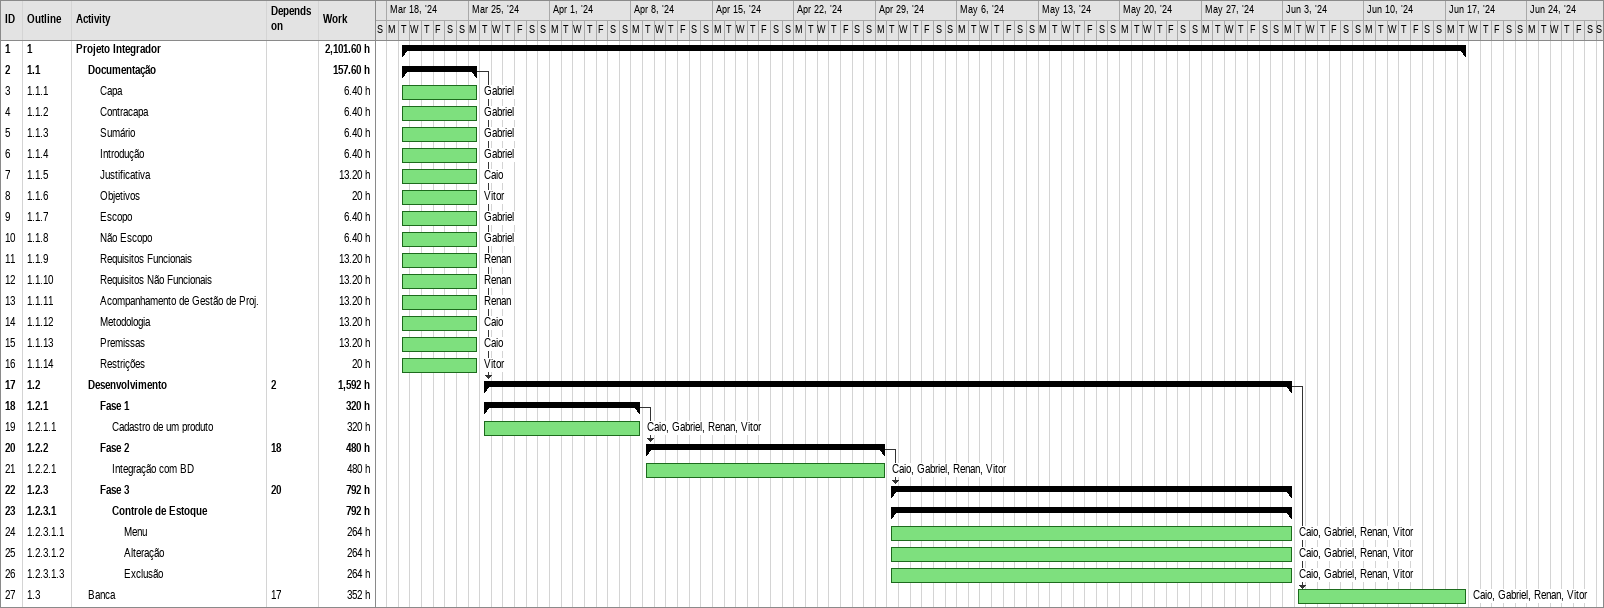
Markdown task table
| ID | WBS | Task | Start | Finish | Predecessors | Resources | Work (h) |
|---|---|---|---|---|---|---|---|
| 1 | 1 | **Projeto Integrador** | 2024-03-19 | 2024-06-18 |  |  | 2101.60 |
| 2 | 1.1 | **Documentação** | 2024-03-19 | 2024-03-25 |  |  | 157.60 |
| 3 | 1.1.1 | Capa | 2024-03-19 | 2024-03-25 |  | Gabriel | 6.40 |
| 4 | 1.1.2 | Contracapa | 2024-03-19 | 2024-03-25 |  | Gabriel | 6.40 |
| 5 | 1.1.3 | Sumário | 2024-03-19 | 2024-03-25 |  | Gabriel | 6.40 |
| 6 | 1.1.4 | Introdução | 2024-03-19 | 2024-03-25 |  | Gabriel | 6.40 |
| 7 | 1.1.5 | Justificativa | 2024-03-19 | 2024-03-25 |  | Caio | 13.20 |
| 8 | 1.1.6 | Objetivos | 2024-03-19 | 2024-03-25 |  | Vitor | 20 |
| 9 | 1.1.7 | Escopo | 2024-03-19 | 2024-03-25 |  | Gabriel | 6.40 |
| 10 | 1.1.8 | Não Escopo | 2024-03-19 | 2024-03-25 |  | Gabriel | 6.40 |
| 11 | 1.1.9 | Requisitos Funcionais | 2024-03-19 | 2024-03-25 |  | Renan | 13.20 |
| 12 | 1.1.10 | Requisitos Não Funcionais | 2024-03-19 | 2024-03-25 |  | Renan | 13.20 |
| 13 | 1.1.11 | Acompanhamento de Gestão de Proj. | 2024-03-19 | 2024-03-25 |  | Renan | 13.20 |
| 14 | 1.1.12 | Metodologia | 2024-03-19 | 2024-03-25 |  | Caio | 13.20 |
| 15 | 1.1.13 | Premissas | 2024-03-19 | 2024-03-25 |  | Caio | 13.20 |
| 16 | 1.1.14 | Restrições | 2024-03-19 | 2024-03-25 |  | Vitor | 20 |
| 17 | 1.2 | **Desenvolvimento** | 2024-03-26 | 2024-06-03 | 2 |  | 1592 |
| 18 | 1.2.1 | **Fase 1** | 2024-03-26 | 2024-04-08 |  |  | 320 |
| 19 | 1.2.1.1 | Cadastro de um produto | 2024-03-26 | 2024-04-08 |  | Caio, Gabriel, Renan, Vitor | 320 |
| 20 | 1.2.2 | **Fase 2** | 2024-04-09 | 2024-04-29 | 18 |  | 480 |
| 21 | 1.2.2.1 | Integração com BD | 2024-04-09 | 2024-04-29 |  | Caio, Gabriel, Renan, Vitor | 480 |
| 22 | 1.2.3 | **Fase 3** | 2024-04-30 | 2024-06-03 | 20 |  | 792 |
| 23 | 1.2.3.1 | **Controle de Estoque** | 2024-04-30 | 2024-06-03 |  |  | 792 |
| 24 | 1.2.3.1.1 | Menu | 2024-04-30 | 2024-06-03 |  | Caio, Gabriel, Renan, Vitor | 264 |
| 25 | 1.2.3.1.2 | Alteração | 2024-04-30 | 2024-06-03 |  | Caio, Gabriel, Renan, Vitor | 264 |
| 26 | 1.2.3.1.3 | Exclusão | 2024-04-30 | 2024-06-03 |  | Caio, Gabriel, Renan, Vitor | 264 |
| 27 | 1.3 | Banca | 2024-06-04 | 2024-06-18 | 17 | Caio, Gabriel, Renan, Vitor | 352 |
